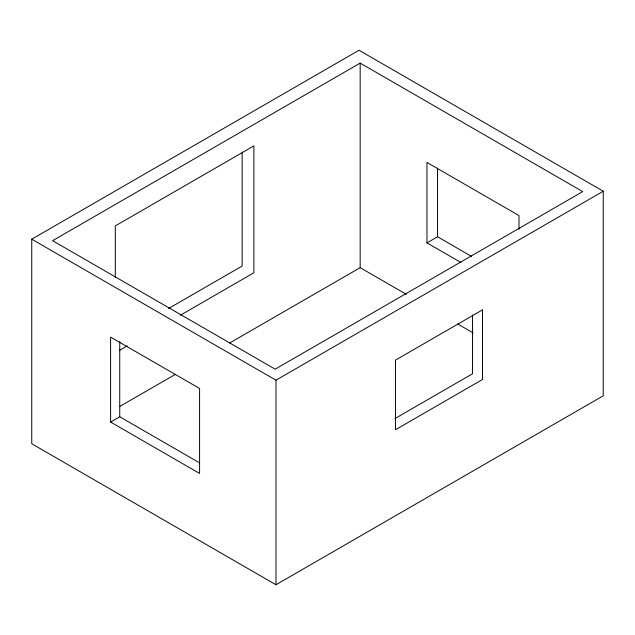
<?xml version="1.0" encoding="UTF-8"?>
<svg xmlns="http://www.w3.org/2000/svg" width="635" height="635" viewBox="0 0 635 635"><rect width="100%" height="100%" fill="white"/><g stroke="black" fill="none" stroke-linecap="round" stroke-linejoin="round"><path stroke-width="0.95" d="M31.75 239.197L359.029 50.244L603.25 191.238L603.25 395.803L275.971 584.756L31.75 443.762L31.75 239.197L275.971 380.198L603.25 191.238M360.164 63.111L52.602 240.681L275.169 369.181L582.732 191.611L360.164 63.111L360.164 267.676L229.576 343.067M168.6 308.499L242.165 266.025L242.165 152.019M119.578 350.322L127.278 345.877M180.308 315.262L253.873 272.788L253.873 145.891L115.3 225.901L115.3 277.447M119.61 406.551L175.45 374.317M110.601 422.061L199.581 473.424L199.581 388.477L110.601 337.106L110.601 422.061L119.745 416.782L199.303 462.717M518.993 229.314L518.993 215.583L426.958 162.449L426.958 242.88L437.539 236.768L471.622 256.445M394.93 418.584L472.535 373.777L472.535 314.944M426.958 242.88L461.042 262.557M360.164 267.676L406.392 294.362M457.748 324.017L473.162 332.915M437.539 168.108L437.539 236.768M275.971 380.198L275.971 584.756M119.745 341.709L119.745 416.782M482.473 309.896L395.486 360.116L395.486 429.736L482.473 379.516L482.473 309.896"/></g></svg>
